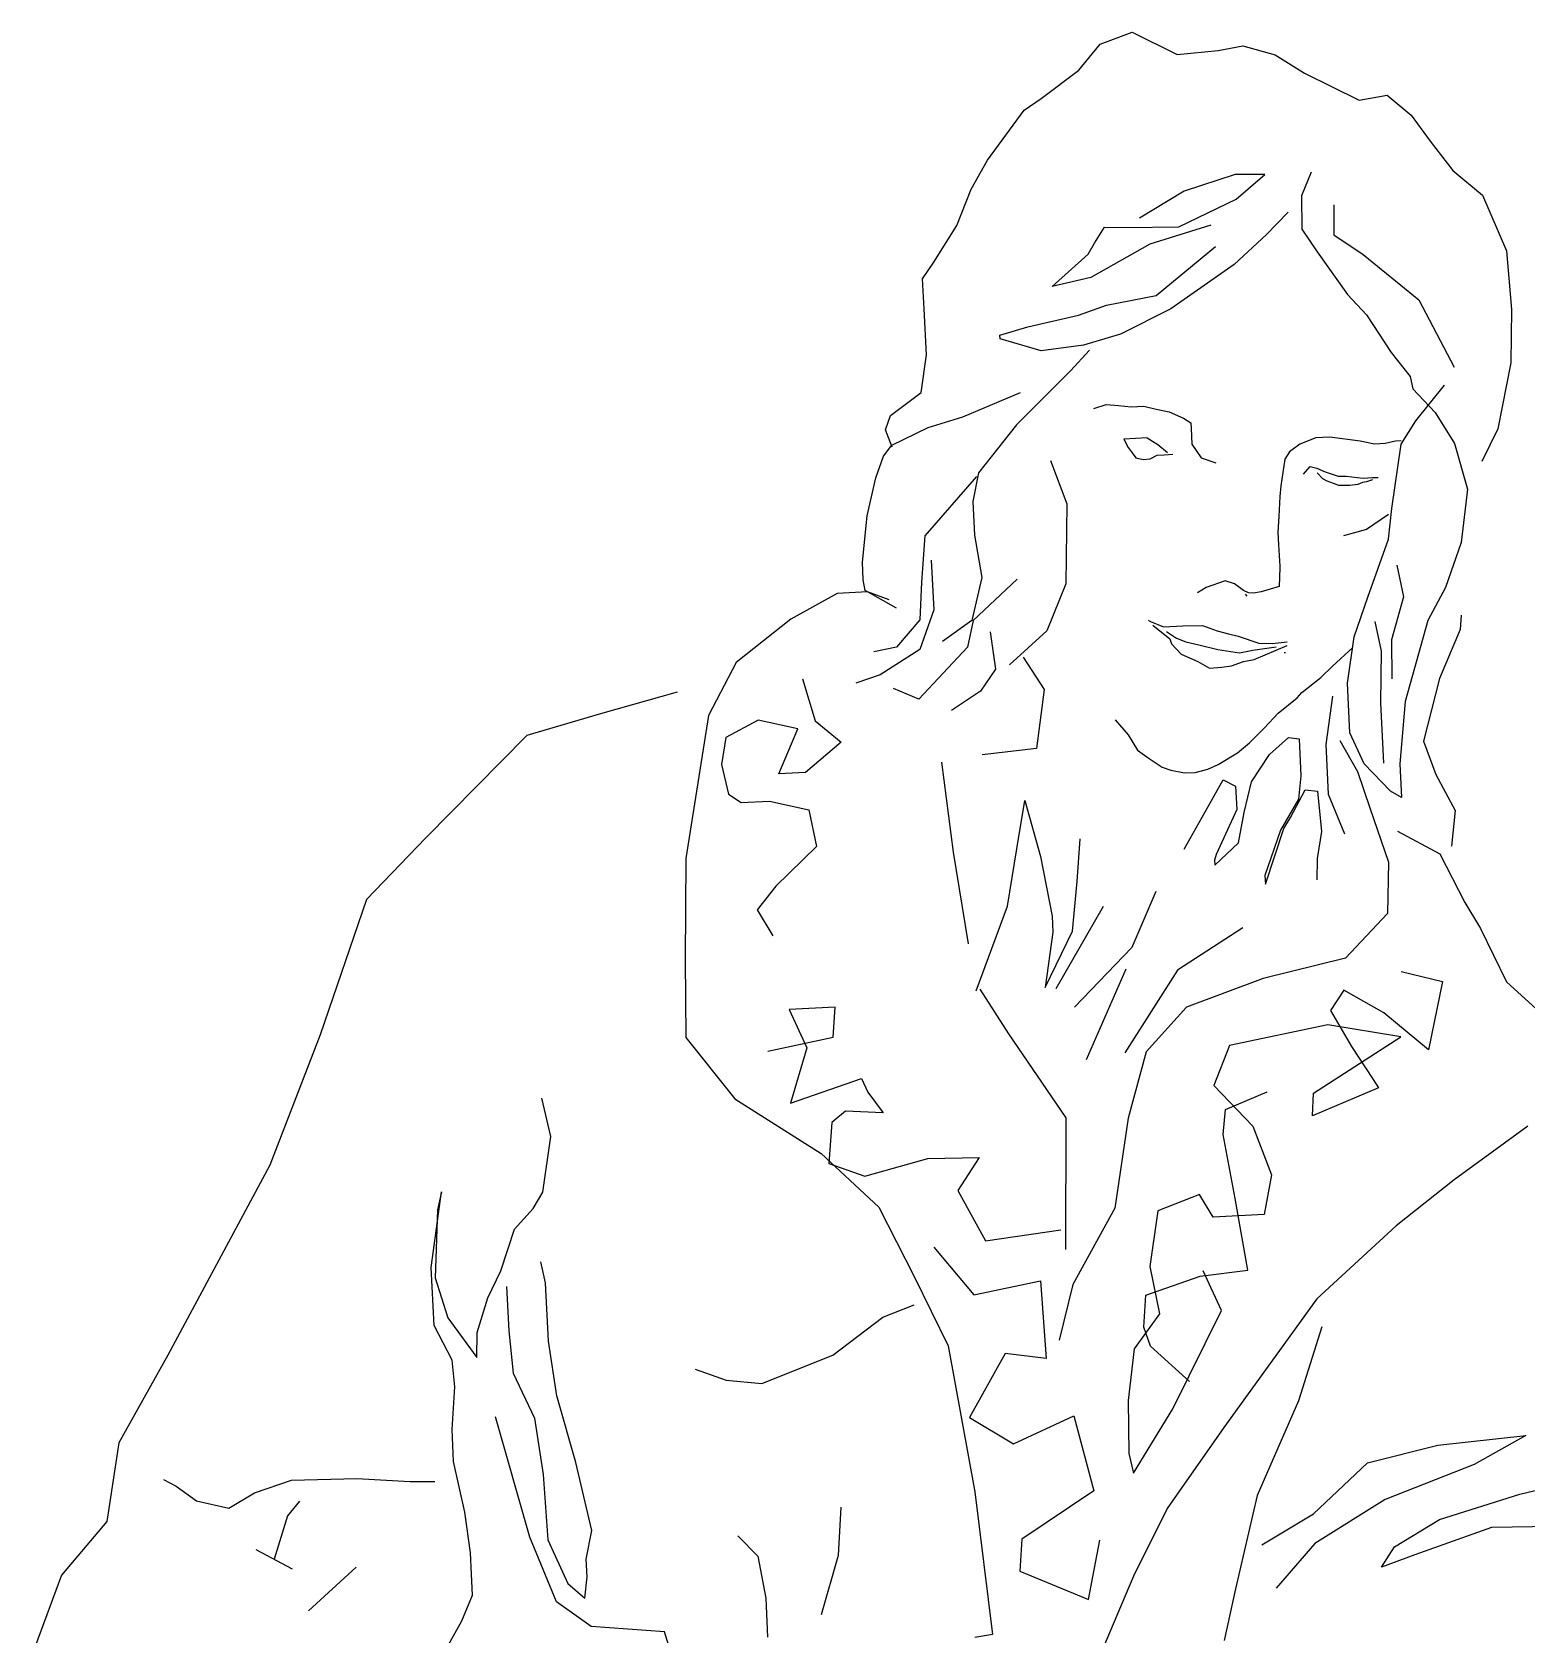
# Model space of a CAD drawing. Header units: millimetres. Extents: x -1578.88 to -1577.83, y 1777.81 to 1779.68.
# Drawn here: x -1578.88 to -1578.358, y 1779.032 to 1779.591 of the extents above; entities that cross this region are included whole.
import ezdxf

# ---------------------------------------------------------------- set-up
doc = ezdxf.new("R2010")
doc.units = ezdxf.units.MM
doc.header["$LTSCALE"] = 10
doc.layers.add('Humanos', color=2, linetype='Continuous')

msp = doc.modelspace()

# ---------------------------------------------------------------- linework, layer by layer
at = {"layer": 'Humanos'}
for p, q in [((-1578.51462, 1779.57791), (-1578.50712, 1779.58696)), ((-1578.50712, 1779.58696), (-1578.49601, 1779.59123)), ((-1578.49601, 1779.59123), (-1578.48022, 1779.58336)), ((-1578.46597, 1779.58479), (-1578.45738, 1779.58646)), ((-1578.45738, 1779.58646), (-1578.44608, 1779.58332)), ((-1578.48022, 1779.58336), (-1578.46597, 1779.58479)), ((-1578.44608, 1779.58332), (-1578.43585, 1779.57694)), ((-1578.52774, 1779.56805), (-1578.51462, 1779.57791)), ((-1578.43585, 1779.57694), (-1578.4168, 1779.56746)), ((-1578.4168, 1779.56746), (-1578.40698, 1779.5692)), ((-1578.40698, 1779.5692), (-1578.39867, 1779.56219)), ((-1578.54647, 1779.54658), (-1578.53373, 1779.56403)), ((-1578.53373, 1779.56403), (-1578.52774, 1779.56805)), ((-1578.39867, 1779.56219), (-1578.39202, 1779.55315)), ((-1578.39202, 1779.55315), (-1578.38407, 1779.54294)), ((-1578.55215, 1779.53639), (-1578.54647, 1779.54658)), ((-1578.46007, 1779.54157), (-1578.47782, 1779.53572)), ((-1578.44963, 1779.54157), (-1578.46007, 1779.54157)), ((-1578.45963, 1779.53293), (-1578.44963, 1779.54157)), ((-1578.43357, 1779.54238), (-1578.43687, 1779.53408)), ((-1578.38407, 1779.54294), (-1578.37373, 1779.53426)), ((-1578.55717, 1779.52375), (-1578.55215, 1779.53639)), ((-1578.47782, 1779.53572), (-1578.49344, 1779.52627)), ((-1578.47966, 1779.52325), (-1578.45963, 1779.53293)), ((-1578.43687, 1779.53408), (-1578.43681, 1779.5224)), ((-1578.42557, 1779.53093), (-1578.42557, 1779.5205)), ((-1578.37373, 1779.53426), (-1578.36532, 1779.51487)), ((-1578.44153, 1779.52836), (-1578.4491, 1779.52055)), ((-1578.56519, 1779.51096), (-1578.55717, 1779.52375)), ((-1578.50909, 1779.51751), (-1578.50566, 1779.52317)), ((-1578.50566, 1779.52317), (-1578.49822, 1779.52302)), ((-1578.49822, 1779.52302), (-1578.47966, 1779.52325)), ((-1578.46855, 1779.52381), (-1578.4898, 1779.51725)), ((-1578.4491, 1779.52055), (-1578.46042, 1779.51007)), ((-1578.43681, 1779.5224), (-1578.43146, 1779.51454)), ((-1578.42557, 1779.5205), (-1578.41531, 1779.51359)), ((-1578.5239, 1779.50244), (-1578.51137, 1779.51368)), ((-1578.51137, 1779.51368), (-1578.50909, 1779.51751)), ((-1578.4898, 1779.51725), (-1578.51043, 1779.50559)), ((-1578.48765, 1779.49932), (-1578.46694, 1779.51646)), ((-1578.43146, 1779.51454), (-1578.4208, 1779.49969)), ((-1578.41531, 1779.51359), (-1578.39594, 1779.49776)), ((-1578.36532, 1779.51487), (-1578.36358, 1779.49444)), ((-1578.56914, 1779.5051), (-1578.56519, 1779.51096)), ((-1578.46042, 1779.51007), (-1578.48246, 1779.49462)), ((-1578.56861, 1779.49469), (-1578.56914, 1779.5051)), ((-1578.51043, 1779.50559), (-1578.5239, 1779.50244)), ((-1578.50499, 1779.49596), (-1578.48765, 1779.49932)), ((-1578.4208, 1779.49969), (-1578.41425, 1779.49259)), ((-1578.39594, 1779.49776), (-1578.38361, 1779.47432)), ((-1578.5678, 1779.47864), (-1578.56861, 1779.49469)), ((-1578.53238, 1779.48839), (-1578.51472, 1779.49246)), ((-1578.51472, 1779.49246), (-1578.50499, 1779.49596)), ((-1578.48246, 1779.49462), (-1578.50006, 1779.48577)), ((-1578.41425, 1779.49259), (-1578.40563, 1779.4794)), ((-1578.36358, 1779.49444), (-1578.36388, 1779.47585)), ((-1578.54214, 1779.48542), (-1578.53238, 1779.48839)), ((-1578.54208, 1779.48418), (-1578.54214, 1779.48542)), ((-1578.50006, 1779.48577), (-1578.51295, 1779.48194)), ((-1578.52771, 1779.47995), (-1578.54208, 1779.48418)), ((-1578.51295, 1779.48194), (-1578.52771, 1779.47995)), ((-1578.51092, 1779.48027), (-1578.51746, 1779.47304)), ((-1578.56961, 1779.46545), (-1578.5678, 1779.47864)), ((-1578.40563, 1779.4794), (-1578.39901, 1779.47107)), ((-1578.36388, 1779.47585), (-1578.36837, 1779.45281)), ((-1578.51746, 1779.47304), (-1578.53632, 1779.45422)), ((-1578.39901, 1779.47107), (-1578.39808, 1779.46669)), ((-1578.58035, 1779.45748), (-1578.56961, 1779.46545)), ((-1578.55503, 1779.45699), (-1578.53494, 1779.46544)), ((-1578.39808, 1779.46669), (-1578.39024, 1779.45842)), ((-1578.39699, 1779.4556), (-1578.387, 1779.46796)), ((-1578.58205, 1779.45244), (-1578.58035, 1779.45748)), ((-1578.50936, 1779.45983), (-1578.50501, 1779.46129)), ((-1578.50501, 1779.46129), (-1578.50075, 1779.46097)), ((-1578.50075, 1779.46097), (-1578.4963, 1779.46049)), ((-1578.4963, 1779.46049), (-1578.49189, 1779.46071)), ((-1578.49189, 1779.46071), (-1578.48759, 1779.45969)), ((-1578.48759, 1779.45969), (-1578.48312, 1779.45868)), ((-1578.48312, 1779.45868), (-1578.47806, 1779.45646)), ((-1578.39024, 1779.45842), (-1578.3835, 1779.44762)), ((-1578.57979, 1779.44637), (-1578.58205, 1779.45244)), ((-1578.57983, 1779.44707), (-1578.56722, 1779.45319)), ((-1578.56722, 1779.45319), (-1578.55503, 1779.45699)), ((-1578.53632, 1779.45422), (-1578.54962, 1779.43745)), ((-1578.47806, 1779.45646), (-1578.4755, 1779.45482)), ((-1578.4755, 1779.45482), (-1578.4754, 1779.45288)), ((-1578.4754, 1779.45288), (-1578.47512, 1779.44741)), ((-1578.40206, 1779.44739), (-1578.39699, 1779.4556)), ((-1578.36837, 1779.45281), (-1578.37398, 1779.44138)), ((-1578.58282, 1779.4432), (-1578.57983, 1779.44707)), ((-1578.4908, 1779.44962), (-1578.49892, 1779.44921)), ((-1578.49892, 1779.44921), (-1578.49735, 1779.44629)), ((-1578.49892, 1779.44921), (-1578.49892, 1779.44921)), ((-1578.49735, 1779.44629), (-1578.49602, 1779.44441)), ((-1578.4908, 1779.44962), (-1578.48697, 1779.44734)), ((-1578.48697, 1779.44734), (-1578.48364, 1779.4445)), ((-1578.47512, 1779.44741), (-1578.47187, 1779.44262)), ((-1578.43744, 1779.44737), (-1578.44102, 1779.44471)), ((-1578.43189, 1779.44959), (-1578.43744, 1779.44737)), ((-1578.42695, 1779.44984), (-1578.43189, 1779.44959)), ((-1578.41644, 1779.44843), (-1578.42695, 1779.44984)), ((-1578.41144, 1779.44744), (-1578.41644, 1779.44843)), ((-1578.40773, 1779.44763), (-1578.41144, 1779.44744)), ((-1578.40407, 1779.44852), (-1578.40773, 1779.44763)), ((-1578.40535, 1779.42493), (-1578.40206, 1779.44739)), ((-1578.40212, 1779.44862), (-1578.40407, 1779.44852)), ((-1578.3835, 1779.44762), (-1578.37898, 1779.43175)), ((-1578.58544, 1779.43564), (-1578.58282, 1779.4432)), ((-1578.52454, 1779.44173), (-1578.51883, 1779.42663)), ((-1578.49602, 1779.44441), (-1578.4947, 1779.44271)), ((-1578.4947, 1779.44271), (-1578.49219, 1779.44212)), ((-1578.49219, 1779.44212), (-1578.48972, 1779.44225)), ((-1578.48972, 1779.44225), (-1578.48731, 1779.44361)), ((-1578.48731, 1779.44361), (-1578.48484, 1779.44373)), ((-1578.48484, 1779.44373), (-1578.48184, 1779.44389)), ((-1578.47187, 1779.44262), (-1578.46683, 1779.44093)), ((-1578.44266, 1779.44215), (-1578.44414, 1779.43288)), ((-1578.44102, 1779.44471), (-1578.44266, 1779.44215)), ((-1578.58849, 1779.4224), (-1578.58544, 1779.43564)), ((-1578.55027, 1779.43618), (-1578.56832, 1779.41546)), ((-1578.54962, 1779.43745), (-1578.55159, 1779.42745)), ((-1578.43621, 1779.43699), (-1578.43386, 1779.43959)), ((-1578.43386, 1779.43959), (-1578.43148, 1779.43905)), ((-1578.43148, 1779.43905), (-1578.42867, 1779.43779)), ((-1578.42941, 1779.43537), (-1578.43141, 1779.4374)), ((-1578.42792, 1779.43447), (-1578.42941, 1779.43537)), ((-1578.42867, 1779.43779), (-1578.42405, 1779.4363)), ((-1578.42405, 1779.4363), (-1578.42128, 1779.4363)), ((-1578.42128, 1779.4363), (-1578.41538, 1779.43556)), ((-1578.41538, 1779.43556), (-1578.41209, 1779.43574)), ((-1578.41205, 1779.43503), (-1578.41418, 1779.4343)), ((-1578.41209, 1779.43574), (-1578.41015, 1779.43583)), ((-1578.44414, 1779.43288), (-1578.44448, 1779.42915)), ((-1578.42534, 1779.43353), (-1578.42792, 1779.43447)), ((-1578.42386, 1779.43298), (-1578.42534, 1779.43353)), ((-1578.41999, 1779.43298), (-1578.42386, 1779.43298)), ((-1578.41722, 1779.43337), (-1578.41999, 1779.43298)), ((-1578.41557, 1779.43408), (-1578.41722, 1779.43337)), ((-1578.41418, 1779.4343), (-1578.41557, 1779.43408)), ((-1578.37898, 1779.43175), (-1578.38122, 1779.41306)), ((-1578.55159, 1779.42745), (-1578.551, 1779.41563)), ((-1578.51883, 1779.42663), (-1578.51918, 1779.39866)), ((-1578.44448, 1779.42915), (-1578.44484, 1779.42223)), ((-1578.40658, 1779.41426), (-1578.40535, 1779.42493)), ((-1578.59015, 1779.40622), (-1578.58849, 1779.4224)), ((-1578.44484, 1779.42223), (-1578.44509, 1779.41673)), ((-1578.40649, 1779.42293), (-1578.41418, 1779.41759)), ((-1578.56832, 1779.41546), (-1578.56945, 1779.3993)), ((-1578.551, 1779.41563), (-1578.54848, 1779.40089)), ((-1578.44509, 1779.41673), (-1578.44487, 1779.41232)), ((-1578.41418, 1779.41759), (-1578.4222, 1779.41541)), ((-1578.4137, 1779.39408), (-1578.40658, 1779.41426)), ((-1578.38122, 1779.41306), (-1578.38662, 1779.3974)), ((-1578.56612, 1779.4069), (-1578.56525, 1779.38961)), ((-1578.44487, 1779.41232), (-1578.44449, 1779.40491)), ((-1578.58983, 1779.40004), (-1578.59015, 1779.40622)), ((-1578.44447, 1779.40438), (-1578.4447, 1779.39776)), ((-1578.44449, 1779.40491), (-1578.44447, 1779.40438)), ((-1578.40364, 1779.40521), (-1578.40132, 1779.39418)), ((-1578.58838, 1779.39587), (-1578.59897, 1779.39533)), ((-1578.58912, 1779.39636), (-1578.58983, 1779.40004)), ((-1578.57819, 1779.39019), (-1578.58912, 1779.39636)), ((-1578.58081, 1779.39307), (-1578.58838, 1779.39587)), ((-1578.56945, 1779.3993), (-1578.57003, 1779.38618)), ((-1578.54848, 1779.40089), (-1578.55197, 1779.38586)), ((-1578.53607, 1779.40028), (-1578.55144, 1779.38588)), ((-1578.51918, 1779.39866), (-1578.52578, 1779.38223)), ((-1578.47012, 1779.39742), (-1578.47321, 1779.3955)), ((-1578.46351, 1779.3997), (-1578.47012, 1779.39742)), ((-1578.46027, 1779.39863), (-1578.46351, 1779.3997)), ((-1578.45715, 1779.39631), (-1578.46027, 1779.39863)), ((-1578.45535, 1779.3956), (-1578.45715, 1779.39631)), ((-1578.45094, 1779.39592), (-1578.45364, 1779.39546)), ((-1578.4447, 1779.39776), (-1578.45094, 1779.39592)), ((-1578.38662, 1779.3974), (-1578.39276, 1779.38594)), ((-1578.59897, 1779.39533), (-1578.61515, 1779.38638)), ((-1578.45582, 1779.39443), (-1578.45638, 1779.39511)), ((-1578.45364, 1779.39546), (-1578.45535, 1779.3956)), ((-1578.41848, 1779.38022), (-1578.4137, 1779.39408)), ((-1578.40132, 1779.39418), (-1578.40551, 1779.37911)), ((-1578.61515, 1779.38638), (-1578.6342, 1779.37126)), ((-1578.57003, 1779.38618), (-1578.57821, 1779.37657)), ((-1578.56525, 1779.38961), (-1578.57003, 1779.37575)), ((-1578.55197, 1779.38586), (-1578.56222, 1779.37862)), ((-1578.55144, 1779.38588), (-1578.55345, 1779.37658)), ((-1578.4904, 1779.38603), (-1578.48962, 1779.38557)), ((-1578.48962, 1779.38557), (-1578.48499, 1779.3837)), ((-1578.41132, 1779.38554), (-1578.40903, 1779.37522)), ((-1578.39276, 1779.38594), (-1578.40071, 1779.35759)), ((-1578.38118, 1779.38777), (-1578.38146, 1779.3828)), ((-1578.54558, 1779.38193), (-1578.54368, 1779.36894)), ((-1578.52578, 1779.38223), (-1578.53881, 1779.37042)), ((-1578.4888, 1779.38428), (-1578.48283, 1779.37945)), ((-1578.48499, 1779.3837), (-1578.47835, 1779.38403)), ((-1578.48405, 1779.38203), (-1578.48051, 1779.3797)), ((-1578.48283, 1779.37945), (-1578.48221, 1779.37771)), ((-1578.48051, 1779.3797), (-1578.4773, 1779.37849)), ((-1578.47835, 1779.38403), (-1578.4714, 1779.38416)), ((-1578.4714, 1779.38416), (-1578.46632, 1779.38232)), ((-1578.46632, 1779.38232), (-1578.46233, 1779.38128)), ((-1578.46233, 1779.38128), (-1578.45896, 1779.38041)), ((-1578.45896, 1779.38041), (-1578.45172, 1779.37803)), ((-1578.42084, 1779.364), (-1578.41848, 1779.38022)), ((-1578.40551, 1779.37911), (-1578.40535, 1779.36549)), ((-1578.38146, 1779.3828), (-1578.38873, 1779.36563)), ((-1578.57821, 1779.37657), (-1578.58609, 1779.37493)), ((-1578.57003, 1779.37575), (-1578.58391, 1779.36691)), ((-1578.55345, 1779.37658), (-1578.57039, 1779.35839)), ((-1578.48221, 1779.37771), (-1578.47885, 1779.37416)), ((-1578.47885, 1779.37416), (-1578.47307, 1779.37154)), ((-1578.4773, 1779.37849), (-1578.47269, 1779.37741)), ((-1578.47269, 1779.37741), (-1578.46607, 1779.37579)), ((-1578.46607, 1779.37579), (-1578.45858, 1779.37466)), ((-1578.45858, 1779.37466), (-1578.45384, 1779.37554)), ((-1578.45384, 1779.37554), (-1578.44572, 1779.37666)), ((-1578.45346, 1779.37226), (-1578.44185, 1779.37716)), ((-1578.45172, 1779.37803), (-1578.4471, 1779.37791)), ((-1578.4471, 1779.37791), (-1578.44185, 1779.37841)), ((-1578.44297, 1779.37474), (-1578.44244, 1779.37476)), ((-1578.4261, 1779.36993), (-1578.419, 1779.37648)), ((-1578.40903, 1779.37522), (-1578.40935, 1779.35715)), ((-1578.6342, 1779.37126), (-1578.64387, 1779.35273)), ((-1578.54368, 1779.36894), (-1578.54896, 1779.36124)), ((-1578.53399, 1779.37314), (-1578.5267, 1779.36184)), ((-1578.47307, 1779.37154), (-1578.46895, 1779.3693)), ((-1578.46895, 1779.3693), (-1578.4647, 1779.36955)), ((-1578.4647, 1779.36955), (-1578.46131, 1779.3701)), ((-1578.46131, 1779.3701), (-1578.45714, 1779.37155)), ((-1578.45714, 1779.37155), (-1578.45346, 1779.37226)), ((-1578.43014, 1779.36601), (-1578.4261, 1779.36993)), ((-1578.61109, 1779.36553), (-1578.60663, 1779.3509)), ((-1578.58391, 1779.36691), (-1578.59243, 1779.364)), ((-1578.57039, 1779.35839), (-1578.57925, 1779.36219)), ((-1578.43678, 1779.36072), (-1578.43014, 1779.36601)), ((-1578.41997, 1779.34671), (-1578.42084, 1779.364)), ((-1578.38873, 1779.36563), (-1578.39435, 1779.34376)), ((-1578.65472, 1779.36085), (-1578.68158, 1779.3533)), ((-1578.54896, 1779.36124), (-1578.55905, 1779.35454)), ((-1578.5267, 1779.36184), (-1578.52937, 1779.34118)), ((-1578.44508, 1779.35358), (-1578.43845, 1779.35887)), ((-1578.43845, 1779.35887), (-1578.43678, 1779.36072)), ((-1578.4261, 1779.35949), (-1578.42843, 1779.34257)), ((-1578.40935, 1779.35715), (-1578.40829, 1779.33616)), ((-1578.40071, 1779.35759), (-1578.40262, 1779.33591)), ((-1578.68158, 1779.3533), (-1578.70721, 1779.34582)), ((-1578.64387, 1779.35273), (-1578.65179, 1779.3028)), ((-1578.62646, 1779.35114), (-1578.63783, 1779.34508)), ((-1578.61268, 1779.34812), (-1578.62646, 1779.35114)), ((-1578.60663, 1779.3509), (-1578.59758, 1779.3434)), ((-1578.50193, 1779.35124), (-1578.49741, 1779.34598)), ((-1578.44977, 1779.34839), (-1578.44508, 1779.35358)), ((-1578.70721, 1779.34582), (-1578.74255, 1779.31007)), ((-1578.61932, 1779.33239), (-1578.61268, 1779.34812)), ((-1578.49741, 1779.34598), (-1578.4941, 1779.34062)), ((-1578.45499, 1779.34317), (-1578.44977, 1779.34839)), ((-1578.415, 1779.33582), (-1578.41997, 1779.34671)), ((-1578.63783, 1779.34508), (-1578.63929, 1779.33563)), ((-1578.59758, 1779.3434), (-1578.60997, 1779.33286)), ((-1578.52937, 1779.34118), (-1578.54836, 1779.33898)), ((-1578.4941, 1779.34062), (-1578.4901, 1779.33768)), ((-1578.466, 1779.33568), (-1578.45924, 1779.33977)), ((-1578.45924, 1779.33977), (-1578.45499, 1779.34317)), ((-1578.44807, 1779.3391), (-1578.44147, 1779.34509)), ((-1578.44147, 1779.34509), (-1578.43773, 1779.34458)), ((-1578.43773, 1779.34458), (-1578.43708, 1779.3317)), ((-1578.42843, 1779.34257), (-1578.42755, 1779.32528)), ((-1578.42355, 1779.34405), (-1578.41734, 1779.33322)), ((-1578.39435, 1779.34376), (-1578.39004, 1779.33213)), ((-1578.63929, 1779.33563), (-1578.63683, 1779.32531)), ((-1578.56256, 1779.3365), (-1578.5585, 1779.30504)), ((-1578.4901, 1779.33768), (-1578.48552, 1779.33473)), ((-1578.48552, 1779.33473), (-1578.48246, 1779.33365)), ((-1578.46956, 1779.33398), (-1578.466, 1779.33568)), ((-1578.45431, 1779.32959), (-1578.44807, 1779.3391)), ((-1578.40585, 1779.32637), (-1578.415, 1779.33582)), ((-1578.40262, 1779.33591), (-1578.40202, 1779.32409)), ((-1578.60997, 1779.33286), (-1578.61932, 1779.33239)), ((-1578.48246, 1779.33365), (-1578.47775, 1779.33276)), ((-1578.47789, 1779.30611), (-1578.46425, 1779.33032)), ((-1578.47775, 1779.33276), (-1578.47402, 1779.3329)), ((-1578.47402, 1779.3329), (-1578.46956, 1779.33398)), ((-1578.46425, 1779.33032), (-1578.45989, 1779.32807)), ((-1578.45695, 1779.31884), (-1578.45431, 1779.32959)), ((-1578.43708, 1779.3317), (-1578.4379, 1779.32352)), ((-1578.41734, 1779.33322), (-1578.41299, 1779.32053)), ((-1578.39004, 1779.33213), (-1578.38322, 1779.31956)), ((-1578.63683, 1779.32531), (-1578.63243, 1779.32235)), ((-1578.53627, 1779.30616), (-1578.53341, 1779.32311)), ((-1578.53341, 1779.32311), (-1578.528, 1779.30357)), ((-1578.45989, 1779.32807), (-1578.45948, 1779.31995)), ((-1578.4379, 1779.32352), (-1578.44426, 1779.31276)), ((-1578.44077, 1779.31718), (-1578.43559, 1779.32682)), ((-1578.43559, 1779.32682), (-1578.43132, 1779.32633)), ((-1578.43132, 1779.32633), (-1578.4299, 1779.31225)), ((-1578.42755, 1779.32528), (-1578.4219, 1779.31141)), ((-1578.40202, 1779.32409), (-1578.40585, 1779.32637)), ((-1578.63243, 1779.32235), (-1578.62255, 1779.32285)), ((-1578.62255, 1779.32285), (-1578.60878, 1779.31983)), ((-1578.60878, 1779.31983), (-1578.60618, 1779.30705)), ((-1578.45948, 1779.31995), (-1578.46665, 1779.3042)), ((-1578.45889, 1779.3083), (-1578.45695, 1779.31884)), ((-1578.41299, 1779.32053), (-1578.40654, 1779.30157)), ((-1578.38322, 1779.31956), (-1578.38453, 1779.30711)), ((-1578.44426, 1779.31276), (-1578.44965, 1779.29692)), ((-1578.4495, 1779.29392), (-1578.44305, 1779.31335)), ((-1578.44305, 1779.31335), (-1578.44077, 1779.31718)), ((-1578.4299, 1779.31225), (-1578.43137, 1779.3028)), ((-1578.40337, 1779.31235), (-1578.38864, 1779.30442)), ((-1578.74255, 1779.31007), (-1578.76322, 1779.2885)), ((-1578.60618, 1779.30705), (-1578.62035, 1779.29324)), ((-1578.5395, 1779.28619), (-1578.53627, 1779.30616)), ((-1578.51517, 1779.29485), (-1578.51416, 1779.30976)), ((-1578.46716, 1779.30046), (-1578.45889, 1779.3083)), ((-1578.65179, 1779.3028), (-1578.65195, 1779.26759)), ((-1578.5585, 1779.30504), (-1578.55317, 1779.27311)), ((-1578.528, 1779.30357), (-1578.52394, 1779.28273)), ((-1578.46665, 1779.3042), (-1578.46725, 1779.30222)), ((-1578.46725, 1779.30222), (-1578.46716, 1779.30046)), ((-1578.43137, 1779.3028), (-1578.43153, 1779.29536)), ((-1578.40654, 1779.30157), (-1578.40688, 1779.28369)), ((-1578.38864, 1779.30442), (-1578.37983, 1779.28753)), ((-1578.44965, 1779.29692), (-1578.4495, 1779.29392)), ((-1578.62035, 1779.29324), (-1578.62683, 1779.28496)), ((-1578.51677, 1779.27743), (-1578.51517, 1779.29485)), ((-1578.48775, 1779.29128), (-1578.49614, 1779.27175)), ((-1578.76322, 1779.2885), (-1578.77941, 1779.24133)), ((-1578.62683, 1779.28496), (-1578.62141, 1779.27585)), ((-1578.55039, 1779.25662), (-1578.5395, 1779.28619)), ((-1578.50606, 1779.28611), (-1578.52265, 1779.25732)), ((-1578.37983, 1779.28753), (-1578.37442, 1779.27843)), ((-1578.52394, 1779.28273), (-1578.52365, 1779.27708)), ((-1578.45739, 1779.27866), (-1578.48017, 1779.26389)), ((-1578.40688, 1779.28369), (-1578.42148, 1779.26809)), ((-1578.37442, 1779.27843), (-1578.36534, 1779.25979)), ((-1578.52639, 1779.25784), (-1578.51677, 1779.27743)), ((-1578.52365, 1779.27708), (-1578.52639, 1779.25784)), ((-1578.65195, 1779.26759), (-1578.65181, 1779.24035)), ((-1578.49614, 1779.27175), (-1578.51614, 1779.25093)), ((-1578.42148, 1779.26809), (-1578.45031, 1779.26098)), ((-1578.49823, 1779.26421), (-1578.51203, 1779.23256)), ((-1578.48017, 1779.26389), (-1578.49853, 1779.23501)), ((-1578.40214, 1779.26341), (-1578.38763, 1779.2599)), ((-1578.54918, 1779.25722), (-1578.53919, 1779.24162)), ((-1578.45031, 1779.26098), (-1578.47704, 1779.25096)), ((-1578.42215, 1779.25691), (-1578.42675, 1779.24978)), ((-1578.40813, 1779.24896), (-1578.42215, 1779.25691)), ((-1578.38763, 1779.2599), (-1578.39262, 1779.23612)), ((-1578.36534, 1779.25979), (-1578.35496, 1779.2504)), ((-1578.59963, 1779.25095), (-1578.61569, 1779.25014)), ((-1578.60034, 1779.24048), (-1578.59963, 1779.25095)), ((-1578.47704, 1779.25096), (-1578.49112, 1779.23539)), ((-1578.61569, 1779.25014), (-1578.60953, 1779.23683)), ((-1578.42773, 1779.24478), (-1578.46204, 1779.23756)), ((-1578.40222, 1779.24059), (-1578.42773, 1779.24478)), ((-1578.42675, 1779.24978), (-1578.41939, 1779.23724)), ((-1578.39262, 1779.23612), (-1578.40813, 1779.24896)), ((-1578.77941, 1779.24133), (-1578.79692, 1779.19587)), ((-1578.65181, 1779.24035), (-1578.63463, 1779.21893)), ((-1578.62309, 1779.23561), (-1578.60034, 1779.24048)), ((-1578.53919, 1779.24162), (-1578.51914, 1779.21239)), ((-1578.43272, 1779.221), (-1578.40222, 1779.24059)), ((-1578.60953, 1779.23683), (-1578.61528, 1779.21743)), ((-1578.49112, 1779.23539), (-1578.49738, 1779.21225)), ((-1578.46204, 1779.23756), (-1578.46753, 1779.22366)), ((-1578.41939, 1779.23724), (-1578.41191, 1779.22577)), ((-1578.61528, 1779.21743), (-1578.59042, 1779.22612)), ((-1578.59042, 1779.22612), (-1578.58823, 1779.22128)), ((-1578.46753, 1779.22366), (-1578.4539, 1779.20949)), ((-1578.41, 1779.22286), (-1578.43303, 1779.21303)), ((-1578.41191, 1779.22577), (-1578.41, 1779.22286)), ((-1578.69889, 1779.20578), (-1578.70205, 1779.21924)), ((-1578.63463, 1779.21893), (-1578.60449, 1779.19994)), ((-1578.58823, 1779.22128), (-1578.58291, 1779.21412)), ((-1578.46339, 1779.21521), (-1578.44884, 1779.22142)), ((-1578.43303, 1779.21303), (-1578.43272, 1779.221)), ((-1578.59603, 1779.21469), (-1578.60079, 1779.21074)), ((-1578.58291, 1779.21412), (-1578.59603, 1779.21469)), ((-1578.51914, 1779.21239), (-1578.51929, 1779.16639)), ((-1578.49738, 1779.21225), (-1578.50198, 1779.18088)), ((-1578.46418, 1779.2065), (-1578.46339, 1779.21521)), ((-1578.70162, 1779.18636), (-1578.69889, 1779.20578)), ((-1578.60079, 1779.21074), (-1578.60183, 1779.19636)), ((-1578.46005, 1779.18424), (-1578.46418, 1779.2065)), ((-1578.4539, 1779.20949), (-1578.44738, 1779.19249)), ((-1578.35784, 1779.2094), (-1578.38361, 1779.19076)), ((-1578.60449, 1779.19994), (-1578.58443, 1779.18114)), ((-1578.79692, 1779.19587), (-1578.83249, 1779.12951)), ((-1578.60183, 1779.19636), (-1578.58923, 1779.19204)), ((-1578.58923, 1779.19204), (-1578.56724, 1779.1981)), ((-1578.56724, 1779.1981), (-1578.5494, 1779.19848)), ((-1578.5494, 1779.19848), (-1578.55678, 1779.18696)), ((-1578.44738, 1779.19249), (-1578.44986, 1779.17856)), ((-1578.38361, 1779.19076), (-1578.40385, 1779.1747)), ((-1578.74063, 1779.16015), (-1578.73701, 1779.18652)), ((-1578.73701, 1779.18652), (-1578.73846, 1779.18025)), ((-1578.70505, 1779.1807), (-1578.70162, 1779.18636)), ((-1578.55678, 1779.18696), (-1578.54722, 1779.1694)), ((-1578.4725, 1779.18556), (-1578.48707, 1779.17987)), ((-1578.46768, 1779.17766), (-1578.4725, 1779.18556)), ((-1578.4556, 1779.15917), (-1578.46005, 1779.18424)), ((-1578.73846, 1779.18025), (-1578.73921, 1779.15651)), ((-1578.71159, 1779.17347), (-1578.70505, 1779.1807)), ((-1578.58443, 1779.18114), (-1578.57207, 1779.157)), ((-1578.50198, 1779.18088), (-1578.51673, 1779.15413)), ((-1578.48707, 1779.17987), (-1578.48981, 1779.16045)), ((-1578.44986, 1779.17856), (-1578.46768, 1779.17766)), ((-1578.71633, 1779.1589), (-1578.71159, 1779.17347)), ((-1578.54722, 1779.1694), (-1578.52088, 1779.17321)), ((-1578.40385, 1779.1747), (-1578.43157, 1779.14924)), ((-1578.56515, 1779.16725), (-1578.55122, 1779.15062)), ((-1578.70073, 1779.15474), (-1578.70234, 1779.16209)), ((-1578.73961, 1779.13986), (-1578.74063, 1779.16015)), ((-1578.73921, 1779.15651), (-1578.73479, 1779.14258)), ((-1578.72081, 1779.14948), (-1578.71633, 1779.1589)), ((-1578.57207, 1779.157), (-1578.56023, 1779.13283)), ((-1578.55122, 1779.15062), (-1578.52794, 1779.15551)), ((-1578.52794, 1779.15551), (-1578.52604, 1779.12837)), ((-1578.49125, 1779.15047), (-1578.4723, 1779.15709)), ((-1578.48981, 1779.16045), (-1578.4865, 1779.14399)), ((-1578.4723, 1779.15709), (-1578.4556, 1779.15917)), ((-1578.46479, 1779.14508), (-1578.47115, 1779.15891)), ((-1578.71429, 1779.15352), (-1578.71351, 1779.138)), ((-1578.69971, 1779.13445), (-1578.70073, 1779.15474)), ((-1578.51673, 1779.15413), (-1578.52141, 1779.13479)), ((-1578.49192, 1779.13929), (-1578.49125, 1779.15047)), ((-1578.72462, 1779.13743), (-1578.72081, 1779.14948)), ((-1578.58302, 1779.14282), (-1578.5721, 1779.14709)), ((-1578.4865, 1779.14399), (-1578.49525, 1779.13169)), ((-1578.48181, 1779.11079), (-1578.46479, 1779.14508)), ((-1578.43157, 1779.14924), (-1578.46397, 1779.10426)), ((-1578.73334, 1779.1278), (-1578.73961, 1779.13986)), ((-1578.73479, 1779.14258), (-1578.72472, 1779.12876)), ((-1578.6004, 1779.12956), (-1578.58302, 1779.14282)), ((-1578.48964, 1779.13268), (-1578.49192, 1779.13929)), ((-1578.42984, 1779.13942), (-1578.4379, 1779.11354)), ((-1578.72472, 1779.12876), (-1578.72462, 1779.13743)), ((-1578.71351, 1779.138), (-1578.71205, 1779.12321)), ((-1578.69679, 1779.11531), (-1578.69971, 1779.13445)), ((-1578.56023, 1779.13283), (-1578.55093, 1779.08182)), ((-1578.83249, 1779.12951), (-1578.84969, 1779.09892)), ((-1578.73233, 1779.11847), (-1578.73334, 1779.1278)), ((-1578.62519, 1779.11964), (-1578.6004, 1779.12956)), ((-1578.54028, 1779.13012), (-1578.55277, 1779.10773)), ((-1578.52604, 1779.12837), (-1578.54028, 1779.13012)), ((-1578.49525, 1779.13169), (-1578.49735, 1779.11372)), ((-1578.47592, 1779.12029), (-1578.48964, 1779.13268)), ((-1578.71205, 1779.12321), (-1578.70454, 1779.10749)), ((-1578.64844, 1779.12466), (-1578.63763, 1779.12078)), ((-1578.73335, 1779.10356), (-1578.73233, 1779.11847)), ((-1578.63763, 1779.12078), (-1578.62519, 1779.11964)), ((-1578.69014, 1779.09212), (-1578.69679, 1779.11531)), ((-1578.49735, 1779.11372), (-1578.49712, 1779.09516)), ((-1578.49554, 1779.08834), (-1578.48181, 1779.11079)), ((-1578.4379, 1779.11354), (-1578.45234, 1779.08061)), ((-1578.70616, 1779.06602), (-1578.71819, 1779.10804)), ((-1578.70454, 1779.10749), (-1578.7016, 1779.08783)), ((-1578.55277, 1779.10773), (-1578.53745, 1779.0986)), ((-1578.53745, 1779.0986), (-1578.51636, 1779.10834)), ((-1578.51636, 1779.10834), (-1578.50938, 1779.08215)), ((-1578.73279, 1779.09244), (-1578.73335, 1779.10356)), ((-1578.46397, 1779.10426), (-1578.48377, 1779.07602)), ((-1578.38936, 1779.09813), (-1578.35857, 1779.10145)), ((-1578.35857, 1779.10145), (-1578.37664, 1779.09134)), ((-1578.84969, 1779.09892), (-1578.85379, 1779.07147)), ((-1578.49712, 1779.09516), (-1578.49554, 1779.08834)), ((-1578.41382, 1779.09194), (-1578.38936, 1779.09813)), ((-1578.72889, 1779.07477), (-1578.73279, 1779.09244)), ((-1578.68451, 1779.06835), (-1578.69014, 1779.09212)), ((-1578.43273, 1779.07418), (-1578.41382, 1779.09194)), ((-1578.37664, 1779.09134), (-1578.40769, 1779.07916)), ((-1578.83401, 1779.08609), (-1578.82965, 1779.08383)), ((-1578.82965, 1779.08383), (-1578.82249, 1779.07871)), ((-1578.80229, 1779.0815), (-1578.78942, 1779.08587)), ((-1578.78942, 1779.08587), (-1578.76663, 1779.08649)), ((-1578.76663, 1779.08649), (-1578.748, 1779.08548)), ((-1578.748, 1779.08548), (-1578.73933, 1779.08539)), ((-1578.7016, 1779.08783), (-1578.69992, 1779.06509)), ((-1578.36072, 1779.081), (-1578.34482, 1779.08481)), ((-1578.82249, 1779.07871), (-1578.81121, 1779.0761)), ((-1578.81121, 1779.0761), (-1578.80229, 1779.0815)), ((-1578.78657, 1779.07858), (-1578.79073, 1779.07342)), ((-1578.55093, 1779.08182), (-1578.5447, 1779.03208)), ((-1578.50938, 1779.08215), (-1578.53453, 1779.06532)), ((-1578.45234, 1779.08061), (-1578.45989, 1779.04804)), ((-1578.40769, 1779.07916), (-1578.4322, 1779.06376)), ((-1578.38876, 1779.07215), (-1578.36072, 1779.081)), ((-1578.85379, 1779.07147), (-1578.86965, 1779.0528)), ((-1578.79073, 1779.07342), (-1578.79545, 1779.05832)), ((-1578.72693, 1779.06054), (-1578.72889, 1779.07477)), ((-1578.59771, 1779.07645), (-1578.59863, 1779.0596)), ((-1578.48377, 1779.07602), (-1578.49549, 1779.05243)), ((-1578.45076, 1779.06336), (-1578.43273, 1779.07418)), ((-1578.40438, 1779.06269), (-1578.38876, 1779.07215)), ((-1578.69688, 1779.04349), (-1578.70616, 1779.06602)), ((-1578.68649, 1779.05834), (-1578.68451, 1779.06835)), ((-1578.63365, 1779.0665), (-1578.62657, 1779.05942)), ((-1578.37057, 1779.06936), (-1578.39733, 1779.05987)), ((-1578.34901, 1779.06974), (-1578.37057, 1779.06936)), ((-1578.80182, 1779.06171), (-1578.78909, 1779.05493)), ((-1578.72656, 1779.05313), (-1578.72693, 1779.06054)), ((-1578.69992, 1779.06509), (-1578.69296, 1779.04988)), ((-1578.53453, 1779.06532), (-1578.5352, 1779.05414)), ((-1578.51117, 1779.04421), (-1578.50727, 1779.06492)), ((-1578.4322, 1779.06376), (-1578.44575, 1779.04822)), ((-1578.40897, 1779.05556), (-1578.40438, 1779.06269)), ((-1578.76683, 1779.05552), (-1578.7834, 1779.04035)), ((-1578.68617, 1779.05217), (-1578.68649, 1779.05834)), ((-1578.62657, 1779.05942), (-1578.62388, 1779.0447)), ((-1578.59863, 1779.0596), (-1578.60449, 1779.03896)), ((-1578.39733, 1779.05987), (-1578.40897, 1779.05556)), ((-1578.86965, 1779.0528), (-1578.87992, 1779.02504)), ((-1578.72618, 1779.04572), (-1578.72656, 1779.05313)), ((-1578.69296, 1779.04988), (-1578.68703, 1779.04469)), ((-1578.68703, 1779.04469), (-1578.68617, 1779.05217)), ((-1578.5352, 1779.05414), (-1578.51117, 1779.04421)), ((-1578.49549, 1779.05243), (-1578.51051, 1779.017)), ((-1578.72998, 1779.03686), (-1578.72618, 1779.04572)), ((-1578.68477, 1779.0349), (-1578.69688, 1779.04349)), ((-1578.62388, 1779.0447), (-1578.6232, 1779.03112)), ((-1578.45989, 1779.04804), (-1578.46393, 1779.02997)), ((-1578.73516, 1779.0274), (-1578.72998, 1779.03686)), ((-1578.6592, 1779.03301), (-1578.68477, 1779.0349)), ((-1578.65413, 1779.01664), (-1578.6592, 1779.03301)), ((-1578.5447, 1779.03208), (-1578.55084, 1779.03106))]:
    msp.add_line(p, q, dxfattribs=at)

doc.saveas('drawing.dxf')
